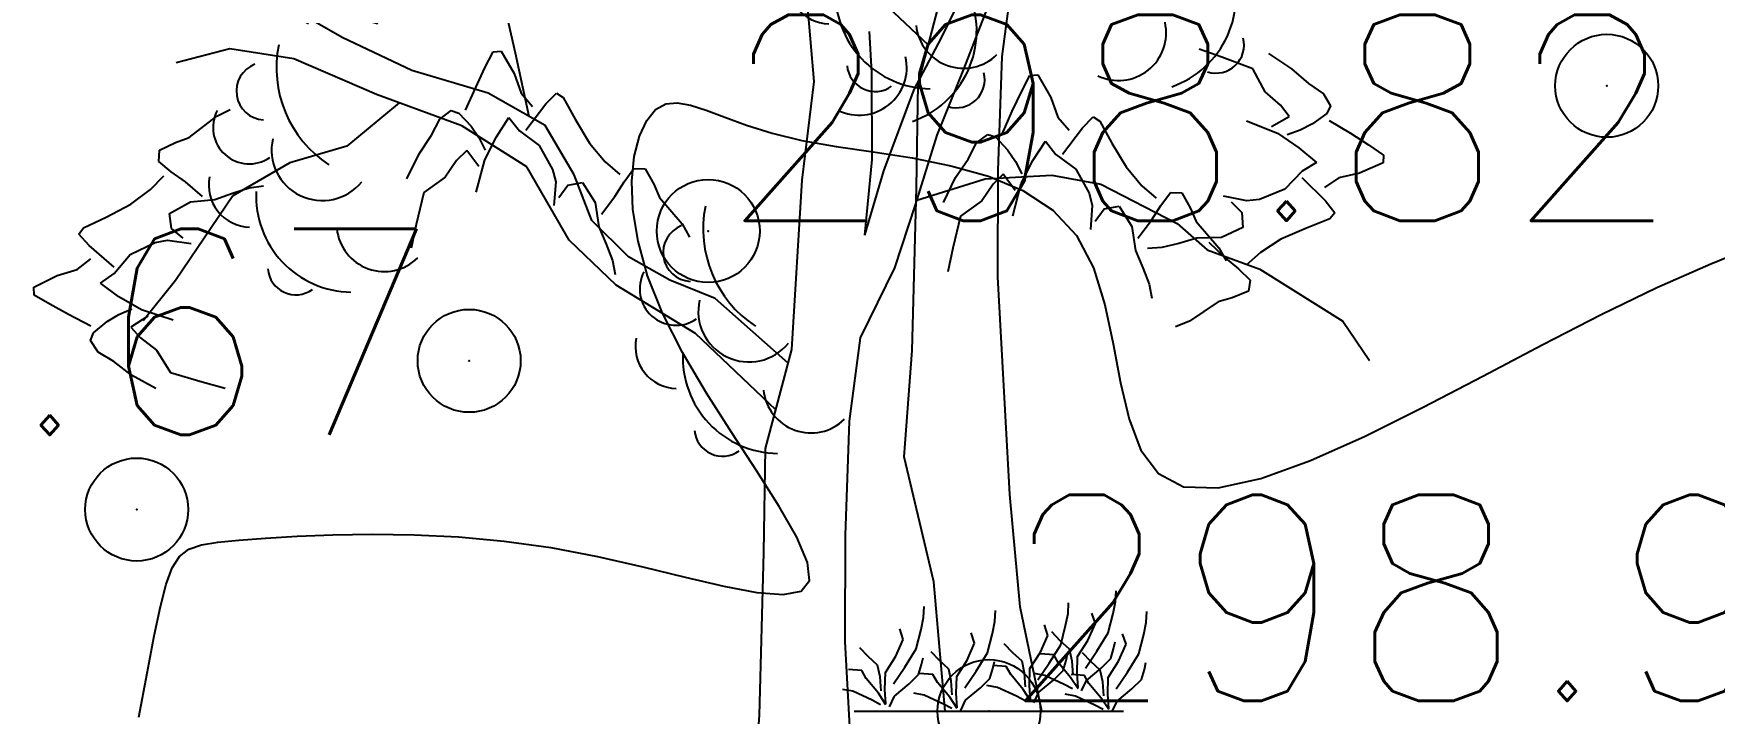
# Model space of a CAD drawing. Header units: millimetres. Extents: x 524954 to 526204, y 9523489 to 9524010.
# Drawn here: x 525989.06 to 525997.22, y 9523781.27 to 9523784.57 of the extents above; entities that cross this region are included whole.
import ezdxf

# ---------------------------------------------------------------- set-up
doc = ezdxf.new("R2010")
doc.units = ezdxf.units.MM
doc.header["$PDMODE"] = 32
doc.header["$PDSIZE"] = 0.5
doc.linetypes.add('ACAD_ISO12W100', pattern=[21, 12, -3, 0, -3, 0, -3])
for name, color, linetype in [('Arbre', 34, 'ACAD_ISO12W100'), ('CN_01_00', 3, 'Continuous'), ('TopoAlt', 3, 'Continuous'), ('TOPOJIS', 7, 'Continuous')]:
    doc.layers.add(name, color=color, linetype=linetype)
doc.styles.add('Simplex 1.0', font='Simplex.shx', dxfattribs={"width": 0.99, "height": 1})

# ---------------------------------------------------------------- blocks, each defined once
blk = doc.blocks.new('TCPOINT M')
at = {"color": 0}
blk.add_point((0, 0), dxfattribs=at)
at = {"layer": 'TopoAlt', "style": 'Simplex 1.0', "width": 0.99}
blk.add_attdef('ALT', (0.15, 0.15), '', height=1, dxfattribs=at)
blk = doc.blocks.new('v088')
at = {"linetype": 'Continuous'}
for p, q in [((-0.1073, 4.8293), (-0.1646, 5.4873)), ((0.5102, 5.0412), (0.6713, 5.3679)), ((-1.5592, 4.9668), (-1.6346, 5.3011)), ((-2.4003, 5.0425), (-2.6206, 5.1685)), ((0.6191, 4.888), (0.7312, 5.1764)), ((0.1717, 4.8724), (0.1613, 5.0712)), ((-2.9464, 4.9876), (-3.2062, 4.92)), ((-2.6344, 4.9381), (-2.9464, 4.9876)), ((-2.0611, 4.8817), (-2.4003, 5.0425)), ((0.3786, 4.7897), (0.5102, 5.0412)), ((-2.2328, 4.7662), (-2.6344, 4.9381)), ((-1.4917, 4.6586), (-1.5592, 4.9668)), ((-1.6919, 4.7713), (-2.0611, 4.8817)), ((-0.1657, 4.3492), (-0.1073, 4.8293)), ((0.1743, 4.4496), (0.1717, 4.8724)), ((0.489, 4.5681), (0.6191, 4.888)), ((-1.8192, 4.6131), (-2.2328, 4.7662)), ((-1.415, 4.6154), (-1.6919, 4.7713)), ((0.2314, 4.3948), (0.3786, 4.7897)), ((-2.1227, 4.7254), (-2.3768, 4.5144)), ((-1.5041, 4.4145), (-1.8192, 4.6131)), ((-1.2732, 4.3758), (-1.415, 4.6154)), ((-2.3768, 4.5144), (-2.655, 4.434)), ((0.3841, 4.2301), (0.489, 4.5681)), ((-2.655, 4.434), (-2.9315, 4.2727)), ((-1.2976, 4.0581), (-1.5041, 4.4145)), ((0.1384, 4.0819), (0.1743, 4.4496)), ((-1.1877, 4.1537), (-1.2732, 4.3758)), ((-0.2169, 3.5272), (-0.1657, 4.3492)), ((0.1384, 4.0819), (0.2314, 4.3948)), ((0.3911, 4.2526), (0.7235, 4.3553)), ((0.7235, 4.3553), (1.0465, 4.3745)), ((1.0465, 4.3745), (1.2838, 4.3297)), ((1.2838, 4.3297), (1.6547, 4.1385)), ((-2.9315, 4.2727), (-3.209, 3.8627)), ((0.2848, 3.9233), (0.3841, 4.2301)), ((-1.0099, 3.9771), (-1.1877, 4.1537)), ((1.6547, 4.1385), (1.8004, 4.0109)), ((-1.0692, 3.839), (-1.2976, 4.0581)), ((1.8004, 4.0109), (2.0573, 3.9168)), ((-0.8085, 3.8631), (-1.0099, 3.9771)), ((0.1177, 3.584), (0.2848, 3.9233)), ((-3.209, 3.8627), (-3.3666, 3.6666)), ((-0.6849, 3.6045), (-1.0692, 3.839)), ((-0.589, 3.7744), (-0.8085, 3.8631)), ((2.0573, 3.9168), (2.4606, 3.664)), ((-0.2343, 3.4611), (-0.589, 3.7744)), ((-0.2941, 3.234), (-0.6849, 3.6045)), ((2.4606, 3.664), (2.589, 3.4739)), ((-0.3436, 3.0457), (-0.2169, 3.5272)), ((0.064, 3.1786), (0.1177, 3.584)), ((0.0445, 2.6247), (0.064, 3.1786)), ((-0.3518, 2.5418), (-0.3436, 3.0457)), ((0.0429, 2.1085), (0.0445, 2.6247)), ((-0.3726, 1.7516), (-0.3518, 2.5418)), ((0.1022, 1.0525), (0.0429, 2.1085)), ((-0.4115, 1.2346), (-0.3726, 1.7516)), ((-0.2683, 0.6281), (-0.4115, 1.2346)), ((0.151, 0.5063), (0.1022, 1.0525)), ((-0.2127, 0), (-0.2683, 0.6281)), ((0.2565, 0), (0.151, 0.5063)), ((-0.6539, 0), (0.6539, 0))]:
    blk.add_line(p, q, dxfattribs=at)
at = {"color": 3, "linetype": 'Continuous'}
for p, q in [((1.8724, 4.9461), (1.762, 4.9854)), ((-1.7068, 4.8945), (-1.6668, 4.9726)), ((-1.6668, 4.9726), (-1.6283, 4.976)), ((-1.6283, 4.976), (-1.5645, 4.8667)), ((2.0224, 4.89), (1.8724, 4.9461)), ((2.0987, 4.9642), (2.2113, 4.8904)), ((-1.7514, 4.7999), (-1.7068, 4.8945)), ((-1.5645, 4.8667), (-1.5307, 4.7714)), ((0.8993, 4.7791), (0.9393, 4.8572)), ((0.9393, 4.8572), (0.9778, 4.8606)), ((0.9778, 4.8606), (1.0416, 4.7513)), ((2.0834, 4.7783), (2.0224, 4.89)), ((2.2113, 4.8904), (2.2929, 4.8185)), ((2.2929, 4.8185), (2.3654, 4.7691)), ((-1.8008, 4.6887), (-1.7514, 4.7999)), ((-1.5307, 4.7714), (-1.4755, 4.7074)), ((-1.4112, 4.7196), (-1.3587, 4.7727)), ((-1.3587, 4.7727), (-1.3272, 4.7513)), ((-1.3272, 4.7513), (-1.2679, 4.6451)), ((0.8546, 4.6845), (0.8993, 4.7791)), ((1.0416, 4.7513), (1.0754, 4.656)), ((2.1569, 4.7135), (2.0834, 4.7783)), ((2.3654, 4.7691), (2.4, 4.7096)), ((-3.1435, 4.5571), (-3.0095, 4.66)), ((-3.0095, 4.66), (-2.9439, 4.6918)), ((-1.9257, 4.6454), (-1.871, 4.6871)), ((-1.871, 4.6871), (-1.8334, 4.6747)), ((-1.8334, 4.6747), (-1.7744, 4.6115)), ((-1.6512, 4.5605), (-1.5907, 4.6542)), ((-1.5907, 4.6542), (-1.5392, 4.5896)), ((-1.5083, 4.5916), (-1.4112, 4.7196)), ((0.8053, 4.5733), (0.8546, 4.6845)), ((1.0754, 4.656), (1.1306, 4.592)), ((1.1948, 4.6042), (1.2474, 4.6573)), ((1.2474, 4.6573), (1.2789, 4.6359)), ((2.1133, 4.6106), (2.1989, 4.6584)), ((2.1989, 4.6584), (2.1569, 4.7135)), ((2.383, 4.6739), (2.3129, 4.6232)), ((2.4, 4.7096), (2.383, 4.6739)), ((-1.9657, 4.5674), (-1.9257, 4.6454)), ((-1.7744, 4.6115), (-1.7365, 4.5561)), ((-1.5392, 4.5896), (-1.4434, 4.5178)), ((-1.2679, 4.6451), (-1.1988, 4.529)), ((0.6804, 4.53), (0.7351, 4.5718)), ((0.7351, 4.5718), (0.7727, 4.5593)), ((1.0978, 4.4762), (1.1948, 4.6042)), ((1.2789, 4.6359), (1.3382, 4.5297)), ((1.9921, 4.6376), (2.1424, 4.5777)), ((2.1424, 4.5777), (2.247, 4.5072)), ((2.2532, 4.5924), (2.1892, 4.5691)), ((2.3129, 4.6232), (2.2532, 4.5924)), ((2.3928, 4.6398), (2.497, 4.577)), ((2.497, 4.577), (2.5853, 4.5209)), ((-3.2911, 4.4407), (-3.2867, 4.4956)), ((-3.2867, 4.4956), (-3.2101, 4.5328)), ((-3.2101, 4.5328), (-3.1435, 4.5571)), ((-2.0269, 4.4774), (-1.9657, 4.5674)), ((-1.7952, 4.494), (-1.8447, 4.4455)), ((-1.7371, 4.415), (-1.7952, 4.494)), ((-1.7365, 4.5561), (-1.7054, 4.4954)), ((-1.7081, 4.4479), (-1.6512, 4.5605)), ((-1.4434, 4.5178), (-1.3781, 4.401)), ((-1.1988, 4.529), (-1.1228, 4.4377)), ((0.6404, 4.452), (0.6804, 4.53)), ((0.7727, 4.5593), (0.8317, 4.4961)), ((0.8317, 4.4961), (0.8696, 4.4407)), ((0.9549, 4.4451), (1.0154, 4.5388)), ((1.0154, 4.5388), (1.0668, 4.4742)), ((1.3382, 4.5297), (1.4072, 4.4136)), ((2.247, 4.5072), (2.3325, 4.4356)), ((2.5853, 4.5209), (2.6578, 4.4715)), ((-3.2303, 4.3905), (-3.2911, 4.4407)), ((-2.0862, 4.3565), (-2.0269, 4.4774)), ((-1.8447, 4.4455), (-1.8998, 4.3645)), ((-1.7488, 4.2914), (-1.7081, 4.4479)), ((-1.1228, 4.4377), (-1.0524, 4.3767)), ((0.5791, 4.362), (0.6404, 4.452)), ((0.8696, 4.4407), (0.9007, 4.38)), ((0.898, 4.3325), (0.9549, 4.4451)), ((1.0668, 4.4742), (1.1627, 4.4024)), ((1.4072, 4.4136), (1.4833, 4.3223)), ((2.3325, 4.4356), (2.262, 4.3926)), ((2.6564, 4.4329), (2.5401, 4.3831)), ((2.6578, 4.4715), (2.6564, 4.4329)), ((-3.3314, 4.3035), (-3.2664, 4.3702)), ((-3.1617, 4.3413), (-3.2303, 4.3905)), ((-3.0788, 4.2707), (-3.1617, 4.3413)), ((-1.8998, 4.3645), (-2.0031, 4.2901)), ((-1.3781, 4.401), (-1.3629, 4.3412)), ((-1.3629, 4.3412), (-1.3723, 4.2259)), ((-1.3049, 4.3248), (-1.2331, 4.3384)), ((-1.2331, 4.3384), (-1.1715, 4.2405)), ((-1.0754, 4.2705), (-1.0302, 4.3418)), ((-1.0302, 4.3418), (-0.9835, 4.4054)), ((-0.9835, 4.4054), (-0.9285, 4.4041)), ((-0.9285, 4.4041), (-0.8869, 4.3298)), ((-0.8869, 4.3298), (-0.8589, 4.2646)), ((0.5199, 4.2411), (0.5791, 4.362)), ((0.7614, 4.3301), (0.7063, 4.2491)), ((0.8109, 4.3786), (0.7614, 4.3301)), ((0.869, 4.2996), (0.8109, 4.3786)), ((0.8572, 4.176), (0.898, 4.3325)), ((1.1627, 4.4024), (1.228, 4.2856)), ((2.262, 4.3926), (2.1788, 4.3064)), ((2.2601, 4.3616), (2.3751, 4.2494)), ((2.4412, 4.3615), (2.371, 4.3146)), ((2.5401, 4.3831), (2.4412, 4.3615)), ((-3.4268, 4.2328), (-3.3314, 4.3035)), ((-3.1373, 4.2436), (-3.0186, 4.2553)), ((-3.0186, 4.2553), (-2.9333, 4.2859)), ((-2.9333, 4.2859), (-2.8514, 4.3121)), ((-2.8514, 4.3121), (-2.7828, 4.3211)), ((-2.0031, 4.2901), (-2.0401, 4.1343)), ((-1.3485, 4.2656), (-1.3049, 4.3248)), ((-1.1411, 4.1837), (-1.0754, 4.2705)), ((-0.8589, 4.2646), (-0.7485, 4.1368)), ((0.7063, 4.2491), (0.603, 4.1747)), ((1.228, 4.2856), (1.2432, 4.2258)), ((1.4833, 4.3223), (1.5536, 4.2613)), ((1.5759, 4.2264), (1.6226, 4.29)), ((1.6226, 4.29), (1.6776, 4.2887)), ((1.6776, 4.2887), (1.7191, 4.2144)), ((1.9936, 4.2484), (1.8803, 4.2721)), ((2.0548, 4.2561), (1.9936, 4.2484)), ((2.1788, 4.3064), (2.0548, 4.2561)), ((2.3751, 4.2494), (2.4212, 4.1906)), ((-3.6561, 4.1174), (-3.5467, 4.1705)), ((-3.5467, 4.1705), (-3.4268, 4.2328)), ((-3.2386, 4.1877), (-3.1373, 4.2436)), ((-3.2291, 4.1152), (-3.2386, 4.1877)), ((-1.1715, 4.2405), (-1.153, 4.1227)), ((0.603, 4.1747), (0.566, 4.0189)), ((1.2432, 4.2258), (1.2338, 4.1105)), ((1.2576, 4.1502), (1.3011, 4.2094)), ((1.3011, 4.2094), (1.373, 4.223)), ((1.373, 4.223), (1.4346, 4.1251)), ((1.5307, 4.1551), (1.5759, 4.2264)), ((1.7191, 4.2144), (1.7472, 4.1493)), ((1.9168, 4.2436), (1.9701, 4.193)), ((1.9701, 4.193), (1.9747, 4.12)), ((2.4212, 4.1906), (2.396, 4.1621)), ((-3.6793, 4.0872), (-3.6561, 4.1174)), ((-3.6294, 4.0317), (-3.6793, 4.0872)), ((-3.1725, 4.0683), (-3.2291, 4.1152)), ((-2.0401, 4.1343), (-2.0653, 4.0199)), ((-1.153, 4.1227), (-1.1176, 4.0393)), ((-0.7485, 4.1368), (-0.7129, 4.0731)), ((1.4346, 4.1251), (1.4531, 4.0073)), ((1.465, 4.0683), (1.5307, 4.1551)), ((1.7472, 4.1493), (1.8576, 4.0214)), ((1.9747, 4.12), (1.8699, 4.071)), ((2.2833, 4.1164), (2.1595, 4.0623)), ((2.396, 4.1621), (2.2833, 4.1164)), ((-3.5071, 3.9275), (-3.6294, 4.0317)), ((-3.4297, 3.988), (-3.3093, 4.0465)), ((-3.3093, 4.0465), (-3.2488, 4.0583)), ((-3.2488, 4.0583), (-3.1342, 4.0423)), ((-1.1176, 4.0393), (-1.0867, 3.9591)), ((0.566, 4.0189), (0.5407, 3.9045)), ((1.4531, 4.0073), (1.4885, 3.9239)), ((1.5801, 4.0219), (1.511, 4.0175)), ((1.6636, 4.0426), (1.5801, 4.0219)), ((1.7506, 4.0673), (1.6636, 4.0426)), ((1.8699, 4.071), (1.7506, 4.0673)), ((1.8097, 4.0479), (1.8877, 3.9719)), ((1.8576, 4.0214), (1.8932, 3.9577)), ((2.1595, 4.0623), (2.0595, 3.9982)), ((-3.6878, 3.9154), (-3.6208, 3.9668)), ((-3.5069, 3.8964), (-3.4297, 3.988)), ((-1.0867, 3.9591), (-1.0738, 3.891)), ((1.4885, 3.9239), (1.5194, 3.8437)), ((1.8877, 3.9719), (1.9528, 3.9182)), ((2.0595, 3.9982), (1.9902, 3.936)), ((-3.8977, 3.8297), (-3.785, 3.8871)), ((-3.785, 3.8871), (-3.6878, 3.9154)), ((-3.5743, 3.8488), (-3.5069, 3.8964)), ((-3.4842, 3.783), (-3.5743, 3.8488)), ((1.5194, 3.8437), (1.5323, 3.7756)), ((1.9528, 3.9182), (2.0102, 3.864)), ((2.0102, 3.864), (2.002, 3.8096)), ((-3.8965, 3.791), (-3.8977, 3.8297)), ((-3.8209, 3.7466), (-3.8965, 3.791)), ((-3.3751, 3.7197), (-3.4842, 3.783)), ((1.855, 3.7579), (1.7144, 3.6642)), ((1.9231, 3.7776), (1.855, 3.7579)), ((2.002, 3.8096), (1.9231, 3.7776)), ((-3.729, 3.6966), (-3.8209, 3.7466)), ((-3.6208, 3.641), (-3.729, 3.6966)), ((-3.5422, 3.6629), (-3.4847, 3.6976)), ((-3.4847, 3.6976), (-3.4223, 3.7252)), ((-3.3439, 3.6889), (-3.4261, 3.6355)), ((-3.2212, 3.6701), (-3.3751, 3.7197)), ((-3.6232, 3.5708), (-3.6087, 3.6076)), ((-3.6087, 3.6076), (-3.5422, 3.6629)), ((-3.4261, 3.6355), (-3.3805, 3.5833)), ((1.7144, 3.6642), (1.6468, 3.6368)), ((-3.5847, 3.5138), (-3.6232, 3.5708)), ((-3.5091, 3.4694), (-3.5847, 3.5138)), ((-3.3805, 3.5833), (-3.3028, 3.5236)), ((-3.3028, 3.5236), (-3.2344, 3.4162)), ((-3.4228, 3.4031), (-3.5091, 3.4694)), ((-3.3055, 3.337), (-3.4228, 3.4031)), ((-3.2344, 3.4162), (-3.081, 3.3703)), ((-3.081, 3.3703), (-2.9682, 3.3386)), ((0.6155, 0.5313), (0.6179, 0.5842)), ((-0.3173, 0.4544), (-0.3149, 0.5073)), ((0.3847, 0.4736), (0.3871, 0.5265)), ((0.6034, 0.4736), (0.6155, 0.5313)), ((-0.3294, 0.3967), (-0.3173, 0.4544)), ((0.0168, 0.3774), (0.0288, 0.4351)), ((0.0288, 0.4351), (0.0313, 0.488)), ((0.2861, 0.3678), (0.2693, 0.4183)), ((0.3486, 0.3221), (0.3726, 0.4159)), ((0.3726, 0.4159), (0.3847, 0.4736)), ((0.4808, 0.3438), (0.5169, 0.4255)), ((0.5169, 0.4255), (0.5001, 0.476)), ((0.5794, 0.3798), (0.6034, 0.4736)), ((0.7525, 0.3726), (0.7645, 0.4303)), ((0.7645, 0.4303), (0.7669, 0.4832)), ((-0.452, 0.2669), (-0.4159, 0.3486)), ((-0.4159, 0.3486), (-0.4327, 0.3991)), ((-0.3534, 0.3029), (-0.3294, 0.3967)), ((-0.1058, 0.2476), (-0.0697, 0.3294)), ((-0.0697, 0.3294), (-0.0865, 0.3798)), ((-0.0072, 0.2837), (0.0168, 0.3774)), ((0.1154, 0.2837), (0.0745, 0.327)), ((0.25, 0.2861), (0.2861, 0.3678)), ((0.3462, 0.3414), (0.3053, 0.3847)), ((0.3919, 0.3005), (0.3462, 0.3414)), ((0.4303, 0.2645), (0.4808, 0.3438)), ((0.5241, 0.2909), (0.5794, 0.3798)), ((0.6058, 0.3029), (0.6131, 0.3366)), ((0.6659, 0.3246), (0.6491, 0.375)), ((0.7285, 0.2789), (0.7525, 0.3726)), ((-0.5866, 0.2645), (-0.6275, 0.3077)), ((-0.5409, 0.2236), (-0.5866, 0.2645)), ((-0.5025, 0.1875), (-0.452, 0.2669)), ((-0.4087, 0.214), (-0.3534, 0.3029)), ((-0.327, 0.226), (-0.3197, 0.2596)), ((-0.2404, 0.2452), (-0.2813, 0.2885)), ((-0.1947, 0.2043), (-0.2404, 0.2452)), ((-0.1563, 0.1683), (-0.1058, 0.2476)), ((-0.0625, 0.1947), (-0.0072, 0.2837)), ((0.1611, 0.2428), (0.1154, 0.2837)), ((0.1995, 0.2068), (0.25, 0.2861)), ((0.3149, 0.2741), (0.25, 0.2789)), ((0.2933, 0.2332), (0.3486, 0.3221)), ((0.3366, 0.2356), (0.3149, 0.2741)), ((0.3606, 0.1971), (0.375, 0.2452)), ((0.375, 0.2452), (0.3823, 0.2789)), ((0.4039, 0.2428), (0.3919, 0.3005)), ((0.4279, 0.1827), (0.4303, 0.2645)), ((0.4953, 0.2404), (0.4544, 0.2837)), ((0.4688, 0.2092), (0.5241, 0.2909)), ((0.5457, 0.2092), (0.5914, 0.2548)), ((0.5914, 0.2548), (0.6058, 0.3029)), ((0.6299, 0.2428), (0.6659, 0.3246)), ((0.6732, 0.1899), (0.7285, 0.2789)), ((-0.6179, 0.1971), (-0.6828, 0.2019)), ((-0.5962, 0.1587), (-0.6179, 0.1971)), ((-0.5289, 0.1659), (-0.5409, 0.2236)), ((-0.5241, 0.0986), (-0.5289, 0.1659)), ((-0.5049, 0.1058), (-0.5025, 0.1875)), ((-0.464, 0.1322), (-0.4087, 0.214)), ((-0.3871, 0.1322), (-0.3414, 0.1779)), ((-0.3414, 0.1779), (-0.327, 0.226)), ((-0.2717, 0.1779), (-0.3366, 0.1827)), ((-0.25, 0.1394), (-0.2717, 0.1779)), ((-0.1827, 0.1467), (-0.1947, 0.2043)), ((-0.1587, 0.0865), (-0.1563, 0.1683)), ((-0.1178, 0.113), (-0.0625, 0.1947)), ((0.0048, 0.1587), (0.0192, 0.2068)), ((0.0192, 0.2068), (0.0264, 0.2404)), ((0.0841, 0.2164), (0.0192, 0.2212)), ((0.1058, 0.1779), (0.0841, 0.2164)), ((0.1659, 0.1058), (0.1058, 0.1779)), ((0.1731, 0.1851), (0.1611, 0.2428)), ((0.1779, 0.1178), (0.1731, 0.1851)), ((0.1971, 0.125), (0.1995, 0.2068)), ((0.2717, 0.1731), (0.2212, 0.1827)), ((0.238, 0.1515), (0.2933, 0.2332)), ((0.3654, 0.1298), (0.2717, 0.1731)), ((0.3149, 0.1515), (0.3606, 0.1971)), ((0.3967, 0.1635), (0.3366, 0.2356)), ((0.4327, 0.1082), (0.3967, 0.1635)), ((0.464, 0.1731), (0.3991, 0.1779)), ((0.4087, 0.1755), (0.4039, 0.2428)), ((0.4327, 0.113), (0.4279, 0.1827)), ((0.4856, 0.1346), (0.464, 0.1731)), ((0.4736, 0.1491), (0.5457, 0.2092)), ((0.5409, 0.1995), (0.4953, 0.2404)), ((0.5529, 0.1418), (0.5409, 0.1995)), ((0.577, 0.0817), (0.5794, 0.1635)), ((0.5794, 0.1635), (0.6299, 0.2428)), ((0.6179, 0.1082), (0.6732, 0.1899)), ((0.7405, 0.1539), (0.7549, 0.2019)), ((0.7549, 0.2019), (0.7621, 0.2356)), ((-0.6611, 0.0962), (-0.7116, 0.1058)), ((-0.5674, 0.0529), (-0.6611, 0.0962)), ((-0.5361, 0.0865), (-0.5962, 0.1587)), ((-0.5001, 0.0313), (-0.5361, 0.0865)), ((-0.5001, 0.0361), (-0.5049, 0.1058)), ((-0.4592, 0.0721), (-0.3871, 0.1322)), ((-0.3149, 0.0769), (-0.3654, 0.0865)), ((-0.1899, 0.0673), (-0.25, 0.1394)), ((-0.1779, 0.0793), (-0.1827, 0.1467)), ((-0.1539, 0.0168), (-0.1587, 0.0865)), ((-0.113, 0.0529), (-0.0409, 0.113)), ((-0.0409, 0.113), (0.0048, 0.1587)), ((0.0409, 0.1154), (-0.0096, 0.125)), ((0.1346, 0.0721), (0.0409, 0.1154)), ((0.2019, 0.0505), (0.1659, 0.1058)), ((0.2019, 0.0553), (0.1971, 0.125)), ((0.2188, 0.0409), (0.2428, 0.0914)), ((0.2428, 0.0914), (0.3149, 0.1515)), ((0.4063, 0.1082), (0.3654, 0.1298)), ((0.4207, 0.0721), (0.3702, 0.0817)), ((0.4496, 0.0986), (0.4736, 0.1491)), ((0.5457, 0.0625), (0.4856, 0.1346)), ((0.5578, 0.0745), (0.5529, 0.1418)), ((0.5818, 0.012), (0.577, 0.0817)), ((0.6227, 0.0481), (0.6948, 0.1082)), ((0.6948, 0.1082), (0.7405, 0.1539)), ((-0.5265, 0.0313), (-0.5674, 0.0529)), ((-0.4832, 0.0216), (-0.4592, 0.0721)), ((-0.2212, 0.0337), (-0.3149, 0.0769)), ((-0.1803, 0.012), (-0.2212, 0.0337)), ((-0.1539, 0.012), (-0.1899, 0.0673)), ((-0.137, 0.0024), (-0.113, 0.0529)), ((0.1755, 0.0505), (0.1346, 0.0721)), ((0.5145, 0.0288), (0.4207, 0.0721)), ((0.5554, 0.0072), (0.5145, 0.0288)), ((0.5818, 0.0072), (0.5457, 0.0625)), ((0.5986, -0.0024), (0.6227, 0.0481))]:
    blk.add_line(p, q, dxfattribs=at)
for centre, major_axis, start_param, end_param in [((1.4749, 5.2432), (0.3298, 0.3298), 4.265936, 5.872819), ((0.2152, 5.0749), (-0.3298, 0.3298), 2.69514, 4.302022), ((1.3699, 5.0654), (-0.1641, 0.1641), 1.908121, 4.146545), ((-2.1547, 4.8961), (-0.3995, 0.3995), 0.587708, 1.773422), ((1.844, 5.0056), (-0.0964, 0.0964), 2.051824, 4.174223), ((-2.774, 4.7815), (-0.099, 0.099), -0.421529, 2.292047), ((0.1101, 4.8971), (-0.1641, 0.1641), 1.908121, 4.146545), ((0.5842, 4.8373), (0.0964, 0.0964), 3.62262, 5.745019), ((-2.8514, 4.6047), (-0.1246, 0.1246), 0.293965, 2.957824), ((-2.4968, 4.4965), (0.1741, 0.1741), 2.133893, 4.816631), ((-2.8441, 4.3258), (-0.1445, 0.1445), 0.590553, 2.325666), ((-2.352, 4.2724), (0.3298, 0.3298), 2.307735, 3.914618), ((-0.0823, 4.1124), (0.3995, 0.3995), 2.158504, 3.344219), ((-2.1954, 4.1377), (0.1641, 0.1641), 2.463212, 4.701636), ((-0.7016, 3.9977), (0.099, 0.099), 1.149268, 3.862844), ((-2.6253, 3.929), (0.0964, 0.0964), 2.435534, 4.557933), ((-0.779, 3.821), (0.1246, 0.1246), 1.864761, 4.52862), ((-0.4244, 3.7128), (0.1741, 0.1741), 2.133893, 4.816631), ((-0.7718, 3.542), (-0.1445, 0.1445), 0.590553, 2.325666), ((-0.2796, 3.4886), (0.3298, 0.3298), 2.307735, 3.914618), ((-0.1231, 3.3539), (0.1641, 0.1641), 2.463212, 4.701636), ((-0.5529, 3.1452), (0.0964, 0.0964), 2.435534, 4.557933)]:
    blk.add_ellipse(centre, major_axis=major_axis, ratio=1, start_param=start_param, end_param=end_param, dxfattribs=at)

msp = doc.modelspace()

# ---------------------------------------------------------------- linework, layer by layer
at = {"layer": 'CN_01_00', "elevation": 299, "flags": 128}
msp.add_lwpolyline([(525989.5715, 9523781.2486), (525989.611, 9523781.4617), (525989.6462, 9523781.6429), (525989.6759, 9523781.7864), (525989.7033, 9523781.8952), (525989.7327, 9523781.9743), (525989.7684, 9523782.0291), (525989.8144, 9523782.0647), (525989.8752, 9523782.0863), (525989.9548, 9523782.0991), (525990.0576, 9523782.1083), (525990.1865, 9523782.1179), (525990.3394, 9523782.1272), (525990.513, 9523782.1344), (525990.7038, 9523782.1375), (525990.9085, 9523782.1347), (525991.1238, 9523782.1242), (525991.3462, 9523782.104), (525991.5724, 9523782.0723), (525991.7985, 9523782.0287), (525992.0183, 9523781.9783), (525992.2251, 9523781.928), (525992.4121, 9523781.8845), (525992.5727, 9523781.8543), (525992.7002, 9523781.8443), (525992.7877, 9523781.8612), (525992.8287, 9523781.9116), (525992.8191, 9523782), (525992.7664, 9523782.1224), (525992.6807, 9523782.2722), (525992.5722, 9523782.4432), (525992.4511, 9523782.6288), (525992.3276, 9523782.8228), (525992.2119, 9523783.0188), (525992.1141, 9523783.2103), (525992.0423, 9523783.3917), (525991.9957, 9523783.5604), (525991.9713, 9523783.7144), (525991.9663, 9523783.852), (525991.9777, 9523783.9712), (525992.0026, 9523784.07), (525992.0381, 9523784.1467), (525992.0813, 9523784.1992), (525992.13, 9523784.2268), (525992.1857, 9523784.2327), (525992.2506, 9523784.221), (525992.327, 9523784.1961), (525992.4171, 9523784.1622), (525992.523, 9523784.1235), (525992.6472, 9523784.0844), (525992.7917, 9523784.0489), (525992.9573, 9523784.0199), (525993.1381, 9523783.9934), (525993.3267, 9523783.9641), (525993.5155, 9523783.9267), (525993.6973, 9523783.8757), (525993.8646, 9523783.8057), (525994.0099, 9523783.7114), (525994.1257, 9523783.5873), (525994.2077, 9523783.431), (525994.2636, 9523783.2516), (525994.3039, 9523783.0613), (525994.3393, 9523782.8721), (525994.3805, 9523782.6961), (525994.4382, 9523782.5453), (525994.5229, 9523782.4319), (525994.6454, 9523782.368), (525994.8132, 9523782.3619), (525995.0214, 9523782.4073), (525995.2621, 9523782.4944), (525995.5273, 9523782.613), (525995.809, 9523782.7534), (525996.0993, 9523782.9054), (525996.3902, 9523783.0592), (525996.6738, 9523783.2048), (525996.9444, 9523783.3345), (525997.206, 9523783.45), (525997.4649, 9523783.5554)], dxfattribs=at)

# ---------------------------------------------------------------- block references
at = {"layer": 'Arbre'}
for p in [(525993.7, 9523781.278), (525992.959, 9523779.507)]:
    msp.add_blockref('v088', p, dxfattribs=at)
at = {"layer": 'TOPOJIS'}
ref = msp.add_blockref('TCPOINT M', (525992.3367, 9523783.6095, 298.82), dxfattribs=at)
ref.add_attrib('ALT', '298.82', (525992.3867, 9523783.6595, 298.82), dxfattribs={"layer": 'TopoAlt', "height": 1, "style": 'Simplex 1.0', "width": 0.99})
for p in [(525996.7008, 9523784.3146, 299.18), (525991.1755, 9523782.979, 299.22), (525989.5609, 9523782.257, 299.05)]:
    msp.add_blockref('TCPOINT M', p, dxfattribs=at)
ref = msp.add_blockref('TCPOINT M', (525986.3305, 9523782.5694, 299.67), dxfattribs=at)
ref.add_attrib('ALT', '299.67', (525986.3805, 9523782.6194, 299.67), dxfattribs={"layer": 'TopoAlt', "height": 1, "style": 'Simplex 1.0', "width": 0.99})
ref = msp.add_blockref('TCPOINT M', (525993.7005, 9523781.278, 298.97), dxfattribs=at)
ref.add_attrib('ALT', '298.97', (525993.7505, 9523781.328, 298.97), dxfattribs={"layer": 'TopoAlt', "height": 1, "style": 'Simplex 1.0', "width": 0.99})

doc.saveas('drawing.dxf')
